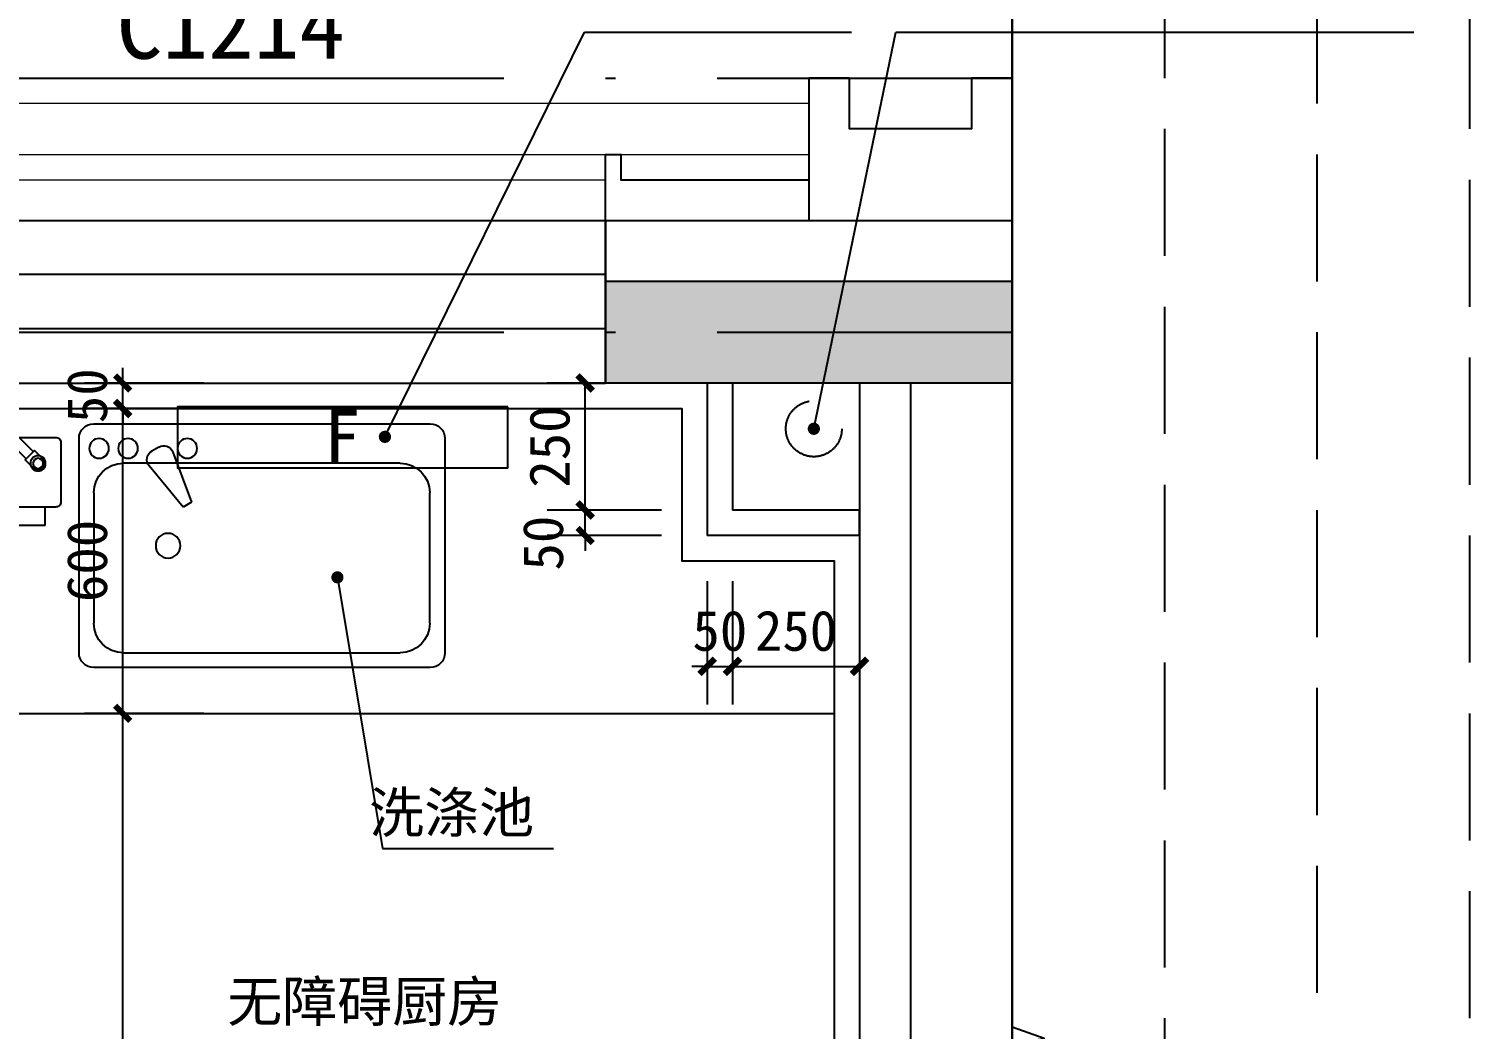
# Model space of a CAD drawing. Header units: millimetres. Extents: x -15 to 66915, y -15 to 18798.
# Drawn here: x 17700 to 20545, y 5128 to 7096 of the extents above; entities that cross this region are included whole.
import ezdxf
from ezdxf.xclip import XClip

# ---------------------------------------------------------------- set-up
doc = ezdxf.new("R2010")
doc.units = ezdxf.units.MM
doc.header["$LTSCALE"] = 1000
doc.header["$XCLIPFRAME"] = 2
for name, pattern in [('125-墙体-无障碍$0$DASH', [0.35, 0.25, -0.1]), ('140-墙体$0$DASH', [0.35, 0.25, -0.1]), ('3#-轴线$0$DOTE', [2.42, 2, -0.2, 0.02, -0.2]), ('5#-轴线$0$DOTE', [2.42, 2, -0.2, 0.02, -0.2]), ('DASH', [0.35, 0.25, -0.1])]:
    doc.linetypes.add(name, pattern=pattern)
doc.layers.get('Defpoints').update_dxf_attribs({"color": 4, "linetype": 'DASH'})
for name, color, linetype in [('125-j-mc$0$A-WALL-INSL', 241, 'Continuous'), ('125-墙体-无障碍$0$A-COLU-CONC-HATC', 204, 'Continuous'), ('125-墙体-无障碍$0$A-DOOR', 51, 'Continuous'), ('125-墙体-无障碍$0$A-FLOR-SPCL', 225, 'Continuous'), ('125-墙体-无障碍$0$A-FURN-MOVE', 47, '125-墙体-无障碍$0$DASH'), ('125-墙体-无障碍$0$A-WALL-BLOK', 131, 'Continuous'), ('125-墙体-无障碍$0$A-WALL-CONC', 9, 'Continuous'), ('125-墙体-无障碍$0$A-WALL-INSL', 241, 'Continuous'), ('125-墙体-无障碍$0$A-WALL-STUD', 133, 'Continuous'), ('140-墙体$0$A-COLU-CONC-HATC', 204, 'Continuous'), ('140-墙体$0$A-DOOR', 51, 'Continuous'), ('140-墙体$0$A-WALL-BLOK', 131, 'Continuous'), ('140-墙体$0$A-WALL-CONC', 9, 'Continuous'), ('3#-轴线$0$A-ANNO-DOTE', 10, '3#-轴线$0$DOTE'), ('4#楼J层线脚$0$A-00-HX-113-wall-01Y$0$HRAL', 31, 'Continuous'), ('5#-轴线$0$A-ANNO-DOTE', 10, '5#-轴线$0$DOTE'), ('厨卫大样-无障碍$0$A-ANNO-DIM-SYMB', 3, 'Continuous'), ('厨卫大样-无障碍$0$A-ANNO-IDEN', 3, 'Continuous'), ('厨卫大样-无障碍$0$A-ANNO-TEXT', 7, 'Continuous')]:
    doc.layers.add(name, color=color, linetype=linetype)
doc.layers.add('4#楼J层线脚$0$A-00-15-1#-PM-2F$0$00-装饰-看', color=46, linetype='Continuous', lineweight=5)
doc.layers.add('4#楼J层线脚$0$A-00-15-4#-PM-TF$0$00-装饰-看', color=46, linetype='Continuous', lineweight=5)
doc.styles.add('125-墙体-无障碍$0$_TCH_DIM_T3', font='')
doc.styles.add('125-墙体-无障碍$0$单元-己庚辛$0$C_卫生间_1#$0$WC_4#$0$1F-2#core$0$1F-2#core$0$Standard', font='gbenor.shx', dxfattribs={"bigfont": 'gbcbig.shx'})
doc.styles.add('125-墙体-无障碍$0$地上图例$0$厨、卫01$0$08.60厨卫$0$Standard', font='simhei.ttf')
doc.styles.add('厨卫大样-无障碍$0$_TCH_DIM', font='')
doc.styles.add('厨卫大样-无障碍$0$_TCH_DIM_T3', font='')
doc.styles.add('厨卫大样-无障碍$0$Standard', font='')
doc.styles.get('125-墙体-无障碍$0$_TCH_DIM_T3').set_extended_font_data('SimSun')
doc.styles.get('厨卫大样-无障碍$0$_TCH_DIM').set_extended_font_data('SimSun')
doc.styles.get('厨卫大样-无障碍$0$_TCH_DIM_T3').set_extended_font_data('SimSun')
doc.styles.get('厨卫大样-无障碍$0$Standard').set_extended_font_data('SimSun')
doc.dimstyles.new('125-墙体-无障碍$0$_TCH_ARCH&&30', dxfattribs={"dimtxt": 79.303797, "dimasz": 30, "dimexe": 75, "dimexo": 90, "dimgap": 30, "dimtad": 1, "dimdec": 0, "dimzin": 0, "dimdsep": 46, "dimtxsty": '125-墙体-无障碍$0$_TCH_DIM_T3', "dimblk": '125-墙体-无障碍$0$_ArchTick', "dimcen": 0.09, "dimclrt": 7, "dimazin": 2, "dimtfac": 1, "dimtdec": 0, "dimtix": 1, "dimtmove": 2, "dimatfit": 3, "dimfxl": 100, "dimtolj": 1, "dimtzin": 0, "dimarcsym": 0})
doc.dimstyles.new('厨卫大样-无障碍$0$_TCH_ARCH&&30', dxfattribs={"dimtxt": 79.303797, "dimasz": 30, "dimexe": 75, "dimexo": 90, "dimgap": 30, "dimtad": 1, "dimdec": 0, "dimzin": 0, "dimdsep": 46, "dimtxsty": '厨卫大样-无障碍$0$_TCH_DIM_T3', "dimblk": '厨卫大样-无障碍$0$_ArchTick', "dimcen": 0.09, "dimclrt": 7, "dimazin": 2, "dimtfac": 1, "dimtdec": 0, "dimtix": 1, "dimtmove": 2, "dimatfit": 3, "dimfxl": 100, "dimtolj": 1, "dimtzin": 0, "dimarcsym": 0})

# ---------------------------------------------------------------- blocks, each defined once
blk = doc.blocks.new('140-墙体$0$$DorLib2D$00000009')
for p, q in [((0.4129, 0.9053), (0.4129, 0.0807)), ((0.4541, 0.9053), (0.4129, 0.9053)), ((0.4541, 0.0807), (0.4541, 0.9053)), ((0.4129, 0.7822), (0.378, 0.7822)), ((0.489, 0.7822), (0.4541, 0.7822)), ((0.4129, 0.6235), (0.378, 0.6235)), ((0.489, 0.6235), (0.4541, 0.6235)), ((-0.4941, 0.0807), (-0.4529, 0.0807)), ((-0.4941, -0.0018), (-0.4941, 0.0807)), ((-0.4529, 0.0807), (-0.4529, 0.0395)), ((0.4129, 0.0807), (0.4541, 0.0807)), ((0.4953, 0.0807), (0.4541, 0.0807)), ((0.4541, 0.0807), (0.4541, 0.0395)), ((0.4953, -0.0018), (0.4953, 0.0807)), ((-0.4529, 0.0395), (-0.4117, 0.0395)), ((-0.4117, 0.0395), (-0.4117, -0.0018)), ((0.4541, 0.0395), (0.4129, 0.0395)), ((0.4129, 0.0395), (0.4129, -0.0018)), ((-0.4941, -0.0018), (-0.4941, -0.0018)), ((-0.4117, -0.0018), (-0.4941, -0.0018)), ((0.4129, -0.0018), (0.4953, -0.0018)), ((0.4953, -0.0018), (0.4953, -0.0018))]:
    blk.add_line(p, q)
at = {"lineweight": 13}
for p, q in [((0.378, 0.7822), (0.378, 0.6235)), ((0.489, 0.7822), (0.489, 0.6235))]:
    blk.add_line(p, q, dxfattribs=at)
blk.add_arc((0.3716, 0.0817), 0.8246, 87.134, 180.0717, dxfattribs=at)
blk = doc.blocks.new('140-墙体')
at = {"layer": '140-墙体$0$A-COLU-CONC-HATC'}
blk.add_hatch(color=256, dxfattribs=at).paths.add_polyline_path([(-3800, 3200), (-3800, 100), (-3700, 33.3), (-3600, 100), (-3600, 3200)])
at = {"layer": '140-墙体$0$A-DOOR', "linetype": '140-墙体$0$DASH'}
for p, q in [((-3800, 3200), (-3800, 4200)), ((-3600, 3200), (-3600, 4200))]:
    blk.add_line(p, q, dxfattribs=at)
at = {"layer": '140-墙体$0$A-WALL-BLOK'}
blk.add_line((-3600, 3200), (-3800, 3200), dxfattribs=at)
at = {"layer": '140-墙体$0$A-WALL-CONC'}
for p, q in [((-3800, 3200), (-3800, 100)), ((-3600, 3200), (-3800, 3200)), ((-3600, 3200), (-3600, 100))]:
    blk.add_line(p, q, dxfattribs=at)
at = {"layer": '140-墙体$0$A-DOOR', "xscale": 1000, "yscale": -1000, "zscale": 200, "rotation": 90}
blk.add_blockref('140-墙体$0$$DorLib2D$00000009', (-3700, 3700), dxfattribs=at)
blk = doc.blocks.new('140-家具-标', base_point=(48250, 37750.5))
at = {"layer": 'Defpoints'}
blk.add_lwpolyline([(52050, 37750.5), (56700, 37750.5), (56700, 45550.5), (52050, 45550.5)], close=True, dxfattribs=at)
blk = doc.blocks.new('1#2#楼$0$BGTVF')
ref = blk.add_blockref('140-墙体', (8550, -11200))
XClip(ref).set_block_clipping_path([(-12550, 3900.0000000001), (-9750, 3900.0000000001), (-9750, 11800.0000000001), (400.0000000001, 11800.0000000001), (400.0000000001, -2099.9999999999), (-12549.9999999999, -2100.0000000001)])
at = {"xscale": -1}
blk.add_blockref('140-家具-标', (8550, -11100), dxfattribs=at)
blk = doc.blocks.new('1#2#楼')
ref = blk.add_blockref('1#2#楼$0$BGTVF', (14050, 15065.1))
XClip(ref).set_block_clipping_path([(-400, -3600), (2650.0000000001, 750.005130654)])
blk = doc.blocks.new('3#-轴线')
at = {"layer": '3#-轴线$0$A-ANNO-DOTE'}
for points in [[(-3000, 500), (45757.3, 500)], [(-3000, 0), (45757.3, 0)]]:
    blk.add_lwpolyline(points, dxfattribs=at)
blk = doc.blocks.new('3#~5#楼$0$bghtrb')
blk.add_blockref('3#-轴线', (-21700, 0))
blk = doc.blocks.new('3#~5#楼')
ref = blk.add_blockref('3#~5#楼$0$bghtrb', (19579.4, 6498.9), dxfattribs=dict(xscale=-1))
XClip(ref).set_block_clipping_path([(13900, -3600), (17100, 800)])
ref = blk.add_blockref('3#~5#楼$0$bghtrb', (15481.6, 6498.9), dxfattribs=dict(xscale=-1))
XClip(ref).set_block_clipping_path([(2500.0000000895, -3602.7483048041), (5599.9999999934, 800)])
blk = doc.blocks.new('125-墙体-无障碍$0$分集水器')
at = {"layer": '125-墙体-无障碍$0$A-FLOR-SPCL'}
blk.add_lwpolyline([(650, 120), (0, 120), (0, 0), (650, 0)], close=True, dxfattribs=at)
at = {"layer": '125-墙体-无障碍$0$A-FLOR-SPCL', "style": '125-墙体-无障碍$0$地上图例$0$厨、卫01$0$08.60厨卫$0$Standard'}
blk.add_text('F', height=105.1, dxfattribs=at).set_placement((288.5, 8.9))
blk = doc.blocks.new('125-墙体-无障碍$0$jyr5')
at = {"layer": '125-墙体-无障碍$0$A-FLOR-SPCL'}
for p, q in [((745622.7, 32900.4), (745622.7, 33049.9)), ((745642.7, 32900.4), (745642.7, 33049.9)), ((745603.7, 32932.4), (745603.7, 32831.3)), ((745623.7, 32932.4), (745623.7, 32831.3)), ((745662.2, 32887.9), (745655.2, 32887.9)), ((745662.2, 32867.9), (745655.2, 32867.9)), ((745806.7, 32877.9), (745770.7, 32877.9)), ((745806.7, 32733.9), (745806.7, 32877.9)), ((745629.5, 32817.2), (745675.9, 32770.9)), ((745615.4, 32803.1), (745661.7, 32756.8)), ((745806.7, 32733.9), (745770.7, 32733.9))]:
    blk.add_line(p, q, dxfattribs=at)
for points in [[(745600.7, 32954.9, -1), (745626.7, 32954.9), (745626.7, 32932.4), (745600.7, 32932.4)], [(745655.2, 32864.9), (745639.7, 32864.9, -0.414214), (745619.7, 32884.9), (745619.7, 32900.4), (745645.7, 32900.4), (745645.7, 32890.9), (745655.2, 32890.9)], [(745770.7, 32712.9), (745770.7, 32898.9, 0.414214), (745760.7, 32908.9), (745643.7, 32908.9, 0.414214), (745633.7, 32898.9), (745633.7, 32712.9, 0.414214), (745643.7, 32702.9), (745760.7, 32702.9, 0.414214)], [(745684.7, 32890.9, -1), (745684.7, 32864.9), (745662.2, 32864.9), (745662.2, 32890.9)], [(745693.9, 32757.1, -1), (745675.5, 32738.7), (745659.6, 32754.6), (745678, 32773)]]:
    blk.add_lwpolyline(points, format="xyb", close=True, dxfattribs=at)
for centre, radius in [((745632.7, 33078.2), 30), ((745684.7, 32877.9), 15), ((745684.7, 32877.9), 10), ((745684.7, 32747.9), 15), ((745684.7, 32747.9), 10)]:
    blk.add_circle(centre, radius, dxfattribs=at)
for radius in [40, 20]:
    blk.add_arc((745643.7, 32831.3), radius, 180, 225, dxfattribs=at)
blk = doc.blocks.new('125-墙体-无障碍$0$建-1-2#楼提资底图$0$A-HXD-X1-F1$0$大单盆')
for p, q in [((35552.1, 15154.1), (34890.4, 15154.1)), ((34861.3, 15124.9), (34861.3, 14703.2)), ((35581.3, 15124.9), (35581.3, 14703.2)), ((35396.5, 15098.1), (35359.7, 14999.7)), ((35424.4, 15108.1), (35438, 15100.3)), ((34949.5, 15076.4), (35493.8, 15076.4)), ((35376.5, 14990), (35443.3, 15071.1)), ((34891.2, 14761.5), (34891.2, 15018.1)), ((35359.7, 14999.7), (35376.5, 14990)), ((35552.1, 15018.1), (35552.1, 14761.5)), ((35493.8, 14703.2), (34949.5, 14703.2)), ((34890.4, 14674.1), (35552.1, 14674.1))]:
    blk.add_line(p, q)
for centre, radius in [((35368.1, 15105.5), 19.4), ((35484.7, 15105.5), 19.4), ((35541.7, 15105.5), 19.4), ((35406.1, 14914), 24.3)]:
    blk.add_circle(centre, radius)
for centre, radius, start, end in [((34890.4, 15124.9), 29.1, 90, 180), ((35552.1, 15124.9), 29.1, 0, 90), ((35414.7, 15091.3), 19.4, 60, 159.4623), ((35428.3, 15083.5), 19.4, 320.5377, 60), ((34949.5, 15018.1), 58.3, 90, 180), ((35493.8, 15018.1), 58.3, 0, 90), ((34949.5, 14761.5), 58.3, 180, 270), ((35493.8, 14761.5), 58.3, 270, 0), ((34890.4, 14703.2), 29.1, 180, 270), ((35552.1, 14703.2), 29.1, 270, 0)]:
    blk.add_arc(centre, radius, start, end)
blk = doc.blocks.new('125-墙体-无障碍$0$_ArchTick')
at = {"color": 0, "linetype": 'ByBlock', "const_width": 0.4}
blk.add_lwpolyline([(-0.5, -0.5), (0.5, 0.5)], dxfattribs=at)
blk = doc.blocks.new('*D1333')
at = {"layer": 'Defpoints', "color": 0, "linetype": 'Continuous', "lineweight": -2, "transparency": 16777216}
for p, q in [((4350, -100), (4350, -70)), ((4510, -100), (4275, -100)), ((4350, -150), (4350, -100)), ((4510, -150), (4275, -150)), ((4350, -150), (4350, -180))]:
    blk.add_line(p, q, dxfattribs=at)
at = {"layer": 'Defpoints', "color": 0, "linetype": 'Continuous', "transparency": 16777216}
for p in [(4350, -100), (4600, -100), (4600, -150)]:
    blk.add_point(p, dxfattribs=at)
at = {"layer": 'Defpoints', "color": 0, "linetype": 'Continuous', "lineweight": -2, "transparency": 16777216, "xscale": 30, "yscale": 30, "zscale": 30}
for p, rotation in [((4350, -100), 270), ((4350, -150), 90)]:
    blk.add_blockref('125-墙体-无障碍$0$_ArchTick', p, dxfattribs=dict(at, rotation=rotation))
at = {"layer": 'Defpoints', "color": 7, "linetype": 'Continuous', "transparency": 16777216, "insert": (4280.3, -125), "char_height": 79.3, "attachment_point": 5, "rotation": 90, "style": '125-墙体-无障碍$0$_TCH_DIM_T3'}
blk.add_mtext('\\A1;50', dxfattribs=at)
blk = doc.blocks.new('*D1334')
at = {"layer": 'Defpoints', "color": 0, "linetype": 'Continuous', "lineweight": -2, "transparency": 16777216}
for p, q in [((4510, -150), (4275, -150)), ((4350, -750), (4350, -150)), ((4510, -750), (4275, -750))]:
    blk.add_line(p, q, dxfattribs=at)
at = {"layer": 'Defpoints', "color": 0, "linetype": 'Continuous', "transparency": 16777216}
for p in [(4350, -150), (4600, -150), (4600, -750)]:
    blk.add_point(p, dxfattribs=at)
at = {"layer": 'Defpoints', "color": 0, "linetype": 'Continuous', "lineweight": -2, "transparency": 16777216, "xscale": 30, "yscale": 30, "zscale": 30}
for p, rotation in [((4350, -150), 90), ((4350, -750), 270)]:
    blk.add_blockref('125-墙体-无障碍$0$_ArchTick', p, dxfattribs=dict(at, rotation=rotation))
at = {"layer": 'Defpoints', "color": 7, "linetype": 'Continuous', "transparency": 16777216, "insert": (4280.3, -450), "char_height": 79.3, "attachment_point": 5, "rotation": 90, "style": '125-墙体-无障碍$0$_TCH_DIM_T3'}
blk.add_mtext('\\A1;600', dxfattribs=at)
blk = doc.blocks.new('*D1335')
at = {"layer": 'Defpoints', "color": 0, "linetype": 'Continuous', "lineweight": -2, "transparency": 16777216}
for p, q in [((4510, -750), (4275, -750)), ((4350, -3150), (4350, -750)), ((4510, -3150), (4275, -3150))]:
    blk.add_line(p, q, dxfattribs=at)
at = {"layer": 'Defpoints', "color": 0, "linetype": 'Continuous', "transparency": 16777216}
for p in [(4350, -750), (4600, -750), (4600, -3150)]:
    blk.add_point(p, dxfattribs=at)
at = {"layer": 'Defpoints', "color": 0, "linetype": 'Continuous', "lineweight": -2, "transparency": 16777216, "xscale": 30, "yscale": 30, "zscale": 30}
for p, rotation in [((4350, -750), 90), ((4350, -3150), 270)]:
    blk.add_blockref('125-墙体-无障碍$0$_ArchTick', p, dxfattribs=dict(at, rotation=rotation))
at = {"layer": 'Defpoints', "color": 7, "linetype": 'Continuous', "transparency": 16777216, "insert": (4280.3, -1950), "char_height": 79.3, "attachment_point": 5, "rotation": 90, "style": '125-墙体-无障碍$0$_TCH_DIM_T3'}
blk.add_mtext('\\A1;2400', dxfattribs=at)
blk = doc.blocks.new('125-家具-标')
at = {"layer": 'Defpoints'}
blk.add_lwpolyline([(100, -100), (100, -11000), (10350, -11000), (10350, -7200), (9150, -7200), (9150, -4900), (7650, -4900), (7650, -3100), (8600, -3100), (8600, -100)], close=True, dxfattribs=at)
blk = doc.blocks.new('125-墙体-无障碍$0$$TCHSYS$WIN2D')
for p, q in [((-0.5, 0.5), (0.5, 0.5)), ((-0.5, 0.5), (-0.5, -0.5)), ((0.5, 0.5), (0.5, -0.5)), ((0.5, 0.1667), (-0.5, 0.1667)), ((0.5, -0.1667), (-0.5, -0.1667)), ((-0.5, -0.5), (0.5, -0.5))]:
    blk.add_line(p, q)
blk = doc.blocks.new('4#楼J层线脚$0$A$C21F85209')
at = {"layer": '4#楼J层线脚$0$A-00-15-1#-PM-2F$0$00-装饰-看', "linetype": 'ByBlock'}
blk.add_lwpolyline([(-5849.7, 7449.9), (-11850.7, 7449.9, 0.414212), (-12150.7, 7149.9), (-12150.7, 3700)], format="xyb", dxfattribs=at)
at = {"layer": '4#楼J层线脚$0$A-00-15-4#-PM-TF$0$00-装饰-看', "color": 251}
for points in [[(-10849.6, 7350), (-5849.7, 7350)], [(-7449.6, 7299.9), (-6249.6, 7299.9)]]:
    blk.add_lwpolyline(points, dxfattribs=at)
at = {"layer": '4#楼J层线脚$0$A-00-HX-113-wall-01Y$0$HRAL'}
for points in [[(-5449.7, 7220), (-5449.7, 7500), (-5529.7, 7500), (-5529.7, 7400), (-5769.7, 7400), (-5769.7, 7500), (-5849.7, 7500), (-5849.7, 7220)], [(-6250, 7220), (-6250, 7349.9), (-6220, 7349.9), (-6220, 7299.9), (-5850.1, 7299.9)]]:
    blk.add_lwpolyline(points, dxfattribs=at)
blk = doc.blocks.new('4#楼J层线脚')
blk.add_blockref('4#楼J层线脚$0$A$C21F85209', (1100, 100))
blk = doc.blocks.new('125-j-mc')
at = {"layer": '125-j-mc$0$A-WALL-INSL'}
blk.add_lwpolyline([(5300, 100), (5300, 220), (6100, 220), (6100, 200), (6300, 200), (6300, 100)], dxfattribs=at)
blk = doc.blocks.new('5#-轴线')
at = {"layer": '5#-轴线$0$A-ANNO-DOTE'}
for points in [[(-6700, 500), (24100, 500)], [(-6700, 0), (24100, 0)]]:
    blk.add_lwpolyline(points, dxfattribs=at)
blk = doc.blocks.new('厨卫大样-无障碍$0$_ArchTick')
at = {"color": 0, "linetype": 'ByBlock', "const_width": 0.4}
blk.add_lwpolyline([(-0.5, -0.5), (0.5, 0.5)], dxfattribs=at)
blk = doc.blocks.new('*D1258')
at = {"layer": 'Defpoints', "color": 0, "transparency": 16777216}
for p in [(17884, 6398.9), (18134, 6398.9), (18134, 6348.9)]:
    blk.add_point(p, dxfattribs=at)
at = {"layer": '厨卫大样-无障碍$0$A-ANNO-IDEN', "color": 0, "lineweight": -2, "transparency": 16777216}
for p, q in [((17884, 6398.9), (17884, 6428.9)), ((18044, 6398.9), (17809, 6398.9)), ((17884, 6348.9), (17884, 6398.9)), ((18044, 6348.9), (17809, 6348.9)), ((17884, 6348.9), (17884, 6318.9))]:
    blk.add_line(p, q, dxfattribs=at)
at = {"layer": '厨卫大样-无障碍$0$A-ANNO-IDEN', "color": 0, "lineweight": -2, "transparency": 16777216, "xscale": 30, "yscale": 30, "zscale": 30}
for p, rotation in [((17884, 6398.9), 270), ((17884, 6348.9), 90)]:
    blk.add_blockref('厨卫大样-无障碍$0$_ArchTick', p, dxfattribs=dict(at, rotation=rotation))
at = {"layer": '厨卫大样-无障碍$0$A-ANNO-IDEN', "color": 7, "transparency": 16777216, "insert": (17814.3, 6373.9), "char_height": 79.3, "attachment_point": 5, "rotation": 90, "style": '厨卫大样-无障碍$0$_TCH_DIM_T3'}
blk.add_mtext('\\A1;50', dxfattribs=at)
blk = doc.blocks.new('*D1259')
at = {"layer": 'Defpoints', "color": 0, "transparency": 16777216}
for p in [(17884, 6348.9), (18134, 6348.9), (18134, 5748.9)]:
    blk.add_point(p, dxfattribs=at)
at = {"layer": '厨卫大样-无障碍$0$A-ANNO-IDEN', "color": 0, "lineweight": -2, "transparency": 16777216}
for p, q in [((18044, 6348.9), (17809, 6348.9)), ((17884, 5748.9), (17884, 6348.9)), ((18044, 5748.9), (17809, 5748.9))]:
    blk.add_line(p, q, dxfattribs=at)
at = {"layer": '厨卫大样-无障碍$0$A-ANNO-IDEN', "color": 0, "lineweight": -2, "transparency": 16777216, "xscale": 30, "yscale": 30, "zscale": 30}
for p, rotation in [((17884, 6348.9), 90), ((17884, 5748.9), 270)]:
    blk.add_blockref('厨卫大样-无障碍$0$_ArchTick', p, dxfattribs=dict(at, rotation=rotation))
at = {"layer": '厨卫大样-无障碍$0$A-ANNO-IDEN', "color": 7, "transparency": 16777216, "insert": (17814.3, 6048.9), "char_height": 79.3, "attachment_point": 5, "rotation": 90, "style": '厨卫大样-无障碍$0$_TCH_DIM_T3'}
blk.add_mtext('\\A1;600', dxfattribs=at)
blk = doc.blocks.new('*D1260')
at = {"layer": 'Defpoints', "color": 0, "transparency": 16777216}
for p in [(17884, 5748.9), (18134, 5748.9), (18134, 3348.8)]:
    blk.add_point(p, dxfattribs=at)
at = {"layer": '厨卫大样-无障碍$0$A-ANNO-IDEN', "color": 0, "lineweight": -2, "transparency": 16777216}
for p, q in [((18044, 5748.9), (17809, 5748.9)), ((17884, 3348.8), (17884, 5748.9)), ((18044, 3348.8), (17809, 3348.8))]:
    blk.add_line(p, q, dxfattribs=at)
at = {"layer": '厨卫大样-无障碍$0$A-ANNO-IDEN', "color": 0, "lineweight": -2, "transparency": 16777216, "xscale": 30, "yscale": 30, "zscale": 30}
for p, rotation in [((17884, 5748.9), 90), ((17884, 3348.8), 270)]:
    blk.add_blockref('厨卫大样-无障碍$0$_ArchTick', p, dxfattribs=dict(at, rotation=rotation))
at = {"layer": '厨卫大样-无障碍$0$A-ANNO-IDEN', "color": 7, "transparency": 16777216, "insert": (17814.3, 4548.9), "char_height": 79.3, "attachment_point": 5, "rotation": 90, "style": '厨卫大样-无障碍$0$_TCH_DIM_T3'}
blk.add_mtext('\\A1;2400', dxfattribs=at)
blk = doc.blocks.new('*D1266')
at = {"layer": 'Defpoints', "color": 0, "transparency": 16777216}
for p in [(19084, 6098.9), (19334, 6098.9), (19334, 5841.4)]:
    blk.add_point(p, dxfattribs=at)
at = {"layer": '厨卫大样-无障碍$0$A-ANNO-IDEN', "color": 0, "lineweight": -2, "transparency": 16777216}
for p, q in [((19084, 6008.9), (19084, 5766.4)), ((19334, 6008.9), (19334, 5766.4)), ((19084, 5841.4), (19334, 5841.4))]:
    blk.add_line(p, q, dxfattribs=at)
at = {"layer": '厨卫大样-无障碍$0$A-ANNO-IDEN', "color": 0, "lineweight": -2, "transparency": 16777216, "xscale": 30, "yscale": 30, "zscale": 30, "rotation": 180}
blk.add_blockref('厨卫大样-无障碍$0$_ArchTick', (19084, 5841.4), dxfattribs=at)
at = {"layer": '厨卫大样-无障碍$0$A-ANNO-IDEN', "color": 0, "lineweight": -2, "transparency": 16777216, "xscale": 30, "yscale": 30, "zscale": 30}
blk.add_blockref('厨卫大样-无障碍$0$_ArchTick', (19334, 5841.4), dxfattribs=at)
at = {"layer": '厨卫大样-无障碍$0$A-ANNO-IDEN', "color": 7, "transparency": 16777216, "insert": (19209, 5911), "char_height": 79.3, "attachment_point": 5, "style": '厨卫大样-无障碍$0$_TCH_DIM_T3'}
blk.add_mtext('\\A1;250', dxfattribs=at)
blk = doc.blocks.new('*D1267')
at = {"layer": 'Defpoints', "color": 0, "transparency": 16777216}
for p in [(19034, 6098.9), (19084, 6098.9), (19084, 5841.4)]:
    blk.add_point(p, dxfattribs=at)
at = {"layer": '厨卫大样-无障碍$0$A-ANNO-IDEN', "color": 0, "lineweight": -2, "transparency": 16777216}
for p, q in [((19034, 6008.9), (19034, 5766.4)), ((19084, 6008.9), (19084, 5766.4)), ((19034, 5841.4), (19004, 5841.4)), ((19034, 5841.4), (19084, 5841.4)), ((19084, 5841.4), (19114, 5841.4))]:
    blk.add_line(p, q, dxfattribs=at)
at = {"layer": '厨卫大样-无障碍$0$A-ANNO-IDEN', "color": 0, "lineweight": -2, "transparency": 16777216, "xscale": 30, "yscale": 30, "zscale": 30}
blk.add_blockref('厨卫大样-无障碍$0$_ArchTick', (19034, 5841.4), dxfattribs=at)
at = {"layer": '厨卫大样-无障碍$0$A-ANNO-IDEN', "color": 0, "lineweight": -2, "transparency": 16777216, "xscale": 30, "yscale": 30, "zscale": 30, "rotation": 180}
blk.add_blockref('厨卫大样-无障碍$0$_ArchTick', (19084, 5841.4), dxfattribs=at)
at = {"layer": '厨卫大样-无障碍$0$A-ANNO-IDEN', "color": 7, "transparency": 16777216, "insert": (19059, 5911), "char_height": 79.3, "attachment_point": 5, "style": '厨卫大样-无障碍$0$_TCH_DIM_T3'}
blk.add_mtext('\\A1;50', dxfattribs=at)
blk = doc.blocks.new('*D1268')
at = {"layer": 'Defpoints', "color": 0, "transparency": 16777216}
for p in [(18794, 6148.9), (19034, 6148.9), (19034, 6098.9)]:
    blk.add_point(p, dxfattribs=at)
at = {"layer": '厨卫大样-无障碍$0$A-ANNO-IDEN', "color": 0, "lineweight": -2, "transparency": 16777216}
for p, q in [((18794, 6148.9), (18794, 6178.9)), ((18944, 6148.9), (18719, 6148.9)), ((18794, 6098.9), (18794, 6148.9)), ((18944, 6098.9), (18719, 6098.9)), ((18794, 6098.9), (18794, 6068.9))]:
    blk.add_line(p, q, dxfattribs=at)
at = {"layer": '厨卫大样-无障碍$0$A-ANNO-IDEN', "color": 0, "lineweight": -2, "transparency": 16777216, "xscale": 30, "yscale": 30, "zscale": 30}
for p, rotation in [((18794, 6148.9), 270), ((18794, 6098.9), 90)]:
    blk.add_blockref('厨卫大样-无障碍$0$_ArchTick', p, dxfattribs=dict(at, rotation=rotation))
at = {"layer": '厨卫大样-无障碍$0$A-ANNO-IDEN', "color": 7, "transparency": 16777216, "insert": (18711.5, 6083.9), "char_height": 79.3, "attachment_point": 5, "rotation": 90, "style": '厨卫大样-无障碍$0$_TCH_DIM_T3'}
blk.add_mtext('\\A1;50', dxfattribs=at)
blk = doc.blocks.new('*D1269')
at = {"layer": 'Defpoints', "color": 0, "transparency": 16777216}
for p in [(18794, 6398.9), (19034, 6398.9), (19034, 6148.9)]:
    blk.add_point(p, dxfattribs=at)
at = {"layer": '厨卫大样-无障碍$0$A-ANNO-IDEN', "color": 0, "lineweight": -2, "transparency": 16777216}
for p, q in [((18944, 6398.9), (18719, 6398.9)), ((18794, 6148.9), (18794, 6398.9)), ((18944, 6148.9), (18719, 6148.9))]:
    blk.add_line(p, q, dxfattribs=at)
at = {"layer": '厨卫大样-无障碍$0$A-ANNO-IDEN', "color": 0, "lineweight": -2, "transparency": 16777216, "xscale": 30, "yscale": 30, "zscale": 30}
for p, rotation in [((18794, 6398.9), 90), ((18794, 6148.9), 270)]:
    blk.add_blockref('厨卫大样-无障碍$0$_ArchTick', p, dxfattribs=dict(at, rotation=rotation))
at = {"layer": '厨卫大样-无障碍$0$A-ANNO-IDEN', "color": 7, "transparency": 16777216, "insert": (18724.3, 6273.9), "char_height": 79.3, "attachment_point": 5, "rotation": 90, "style": '厨卫大样-无障碍$0$_TCH_DIM_T3'}
blk.add_mtext('\\A1;250', dxfattribs=at)
blk = doc.blocks.new('125-墙体-无障碍$0$125-WZA')
at = {"layer": '125-墙体-无障碍$0$A-FLOR-SPCL'}
for points in [[(3450, -3200), (3450, -550), (3800, -550), (3800, -150), (5450, -150), (5450, -450), (5750, -450), (5750, -3200)], [(3450, -2300), (4050, -2300), (4050, -750), (5750, -750)]]:
    blk.add_lwpolyline(points, dxfattribs=at)
blk.add_blockref('125-墙体-无障碍$0$分集水器', (4457.9, -266.7))
at = {"layer": '125-墙体-无障碍$0$A-FLOR-SPCL', "xscale": -1.000000000000008, "rotation": 90}
blk.add_blockref('125-墙体-无障碍$0$jyr5', (36931.3, 745426.6), dxfattribs=at)
at = {"layer": '125-墙体-无障碍$0$A-FLOR-SPCL', "extrusion": (0, 0, -1), "zscale": -1}
blk.add_blockref('125-墙体-无障碍$0$建-1-2#楼提资底图$0$A-HXD-X1-F1$0$大单盆', (-39845.3, -15334.1), dxfattribs=at)
at = {"layer": '125-墙体-无障碍$0$A-FLOR-SPCL', "style": '125-墙体-无障碍$0$单元-己庚辛$0$C_卫生间_1#$0$WC_4#$0$1F-2#core$0$1F-2#core$0$Standard', "width": 0.8, "flags": 9}
for tag, p in [('YSIZE', (2170.3, -6319.9, 0)), ('XSIZE', (2170.3, -6319.8, 0))]:
    blk.add_attdef(tag, p, '', height=0.356, rotation=90, dxfattribs=at)
at = {"layer": 'Defpoints', "linetype": 'Continuous'}
for p1, p2, picture, middle in [((4600, -150), (4600, -100), '*D1333', (4280.3, -125)), ((4600, -750), (4600, -150), '*D1334', (4280.3, -450)), ((4600, -3150), (4600, -750), '*D1335', (4280.3, -1950))]:
    dim = blk.add_aligned_dim(p1=p1, p2=p2, distance=250, dimstyle='125-墙体-无障碍$0$_TCH_ARCH&&30', dxfattribs=at)
    dim.commit()
    dim.dimension.update_dxf_attribs({"geometry": picture, "text_midpoint": middle})
blk = doc.blocks.new('125-墙体-无障碍')
at = {"layer": '125-墙体-无障碍$0$A-FURN-MOVE'}
blk.add_circle((5710, -190), 55, dxfattribs=at)
at = {"layer": '125-墙体-无障碍$0$A-WALL-CONC'}
for p, q in [((5850, 100), (5300, 100)), ((6300, 100), (5850, 100))]:
    blk.add_line(p, q, dxfattribs=at)
at = {"layer": '125-墙体-无障碍$0$A-WALL-INSL'}
blk.add_line((5300, 220), (5300, 100), dxfattribs=at)
blk.add_blockref('125-墙体-无障碍$0$125-WZA', (0, 0))
ref = blk.add_blockref('125-家具-标', (0, 0))
XClip(ref).set_block_clipping_path([(3550.0000000001, -11000), (10350.0000000001, -11000), (10350.0000000001, -7350), (8999.9999999753, -7350.0621070651), (9000.0000000001, -6450), (4150.0000000001, -6450), (4150, -3675), (6500.0000000001, -3675), (6500, -5375.0006341737), (7650.0000000002, -5374.9993658263), (7650.0000000001, -3300), (3300.0000000002, -3300), (3300.0000000002, -100), (100, -100), (100.0036948323, -3099.9997822046), (99.9999309191, -4900), (3550.0000000001, -4900)])
at = {"layer": '125-墙体-无障碍$0$A-COLU-CONC-HATC'}
for points in [[(5850, -100), (5850, 100), (5300, 100), (5300, -100)], [(6300, 100), (5850, 100), (5850, -100), (6300, -100)]]:
    blk.add_hatch(color=256, dxfattribs=at).paths.add_polyline_path(points)
at = {"layer": '125-墙体-无障碍$0$A-WALL-BLOK'}
for p, q in [((5800, -100), (5800, -3200)), ((5900, -100), (5900, -3100))]:
    blk.add_line(p, q, dxfattribs=at)
at = {"layer": '125-墙体-无障碍$0$A-WALL-CONC'}
for p, q in [((5300, 100), (5300, -100)), ((5850, -100), (5300, -100)), ((6300, -100), (5850, -100))]:
    blk.add_line(p, q, dxfattribs=at)
at = {"layer": '125-墙体-无障碍$0$A-WALL-STUD'}
for p, q in [((5500, -100), (5500, -400)), ((5550, -100), (5500, -100)), ((5550, -100), (5550, -350)), ((5800, -350), (5550, -350)), ((5800, -400), (5800, -350)), ((5800, -400), (5500, -400))]:
    blk.add_line(p, q, dxfattribs=at)
at = {"layer": '125-墙体-无障碍$0$A-DOOR', "xscale": -1200, "yscale": 320, "zscale": 320, "rotation": 180}
blk.add_blockref('125-墙体-无障碍$0$$TCHSYS$WIN2D', (4700, 60), dxfattribs=at)
blk = doc.blocks.new('厨卫大样-无障碍')
at = {"layer": '厨卫大样-无障碍$0$A-ANNO-IDEN'}
for p, q in [((18792.9, 7089.6), (19318.3, 7089.6)), ((19405.5, 7089.6), (20424.7, 7089.6))]:
    blk.add_line(p, q, dxfattribs=at)
ref = blk.add_blockref('125-墙体-无障碍', (13534, 6498.9))
XClip(ref).set_block_clipping_path([(3100, -3602.7483046764), (6100, 800)])
at = {"layer": '厨卫大样-无障碍$0$A-ANNO-TEXT', "color": 3, "style": '厨卫大样-无障碍$0$Standard'}
blk.add_text('C1214', height=132.17, dxfattribs=at).set_placement((17871.9, 7037, 0))
at = {"layer": 'Defpoints'}
for points in [[(15734, 8198.9), (20534, 8198.9), (20534, 1996.1), (15734, 1996.1)], [(16034, 7898.9), (20234, 7898.9), (20234, 2296.1), (16034, 2296.1)], [(16334, 7598.9), (19934, 7598.9), (19934, 2596.1), (16334, 2596.1)]]:
    blk.add_lwpolyline(points, close=True, dxfattribs=at)
at = {"layer": 'Defpoints', "ltscale": 800}
blk.add_lwpolyline([(16634, 7298.9), (19634, 7298.9), (19634, 2896.1), (16634, 2896.1)], close=True, dxfattribs=at)
at = {"layer": '厨卫大样-无障碍$0$A-ANNO-DIM-SYMB'}
blk.add_lwpolyline([(19634, 2716.1), (19634, 5063.8), (19571, 5086.7), (19697, 5108.9), (19634, 5131.3), (19634, 7478.9)], dxfattribs=at)
at = {"layer": '厨卫大样-无障碍$0$A-ANNO-IDEN'}
for p, q in [((18400, 6293), (18792.9, 7089.6)), ((19244, 6308.9), (19405.5, 7089.6)), ((18306.5, 6016.5), (18395.4, 5482.7)), ((18395.4, 5482.7), (18731.4, 5482.7))]:
    blk.add_line(p, q, dxfattribs=at)
at = {"layer": '厨卫大样-无障碍$0$A-ANNO-IDEN', "const_width": 12}
for points in [[(19242.8, 6303, 1), (19245.2, 6314.8, 1)], [(18397.3, 6287.6, 1), (18402.7, 6298.4, 1)], [(18305.5, 6022.4, 1), (18307.5, 6010.6, 1)]]:
    blk.add_lwpolyline(points, format="xyb", close=True, dxfattribs=at)
ref = blk.add_blockref('4#楼J层线脚', (23984, -601.1))
XClip(ref).set_block_clipping_path([(-7350, 3497.2516953236), (-4350, 7900)])
ref = blk.add_blockref('125-j-mc', (13534, 6498.9))
XClip(ref).set_block_clipping_path([(3100, -3602.7483046764), (6100, 800)])
at = {"layer": 'Defpoints'}
ref = blk.add_blockref('5#-轴线', (13534, 6498.9), dxfattribs=at)
XClip(ref).set_block_clipping_path([(3100, -3602.7483046764), (6100, 800)])
at = {"layer": '厨卫大样-无障碍$0$A-ANNO-TEXT', "color": 7, "style": '厨卫大样-无障碍$0$_TCH_DIM'}
blk.add_text('洗涤池', height=79.3, dxfattribs=at).set_placement((18368.9, 5514.2))
at = {"layer": '厨卫大样-无障碍$0$A-ANNO-TEXT', "color": 1, "style": '厨卫大样-无障碍$0$Standard'}
blk.add_text('无障碍厨房', height=79.3, dxfattribs=at).set_placement((18089.9, 5142.5))
at = {"layer": '厨卫大样-无障碍$0$A-ANNO-IDEN'}
for p1, p2, distance, picture, middle in [((18134, 6348.9), (18134, 6398.9), 250, '*D1258', (17814.3, 6373.9)), ((19034, 6148.9), (19034, 6398.9), 240, '*D1269', (18724.3, 6273.9)), ((18134, 5748.9), (18134, 6348.9), 250, '*D1259', (17814.3, 6048.9)), ((19034, 6098.9), (19084, 6098.9), -257.5, '*D1267', (19059, 5911)), ((19084, 6098.9), (19334, 6098.9), -257.5, '*D1266', (19209, 5911)), ((18134, 3348.8), (18134, 5748.9), 250, '*D1260', (17814.3, 4548.9))]:
    dim = blk.add_aligned_dim(p1=p1, p2=p2, distance=distance, dimstyle='厨卫大样-无障碍$0$_TCH_ARCH&&30', dxfattribs=at)
    dim.commit()
    dim.dimension.update_dxf_attribs({"geometry": picture, "text_midpoint": middle})
dim = blk.add_linear_dim(base=(18794, 6148.9), p1=(19034, 6098.9), p2=(19034, 6148.9), angle=90, dimstyle='厨卫大样-无障碍$0$_TCH_ARCH&&30', dxfattribs=at)
dim.commit()
dim.dimension.update_dxf_attribs({"geometry": '*D1268', "text_midpoint": (18711.5, 6083.9), "dimtype": 161})

msp = doc.modelspace()

# ---------------------------------------------------------------- block references
msp.add_blockref('1#2#楼', (0, 0))

# ---------------------------------------------------------------- next in the draw order: block references
msp.add_blockref('3#~5#楼', (0, 0))

# ---------------------------------------------------------------- next in the draw order: block references
msp.add_blockref('厨卫大样-无障碍', (0, 0))

doc.saveas('drawing.dxf')
